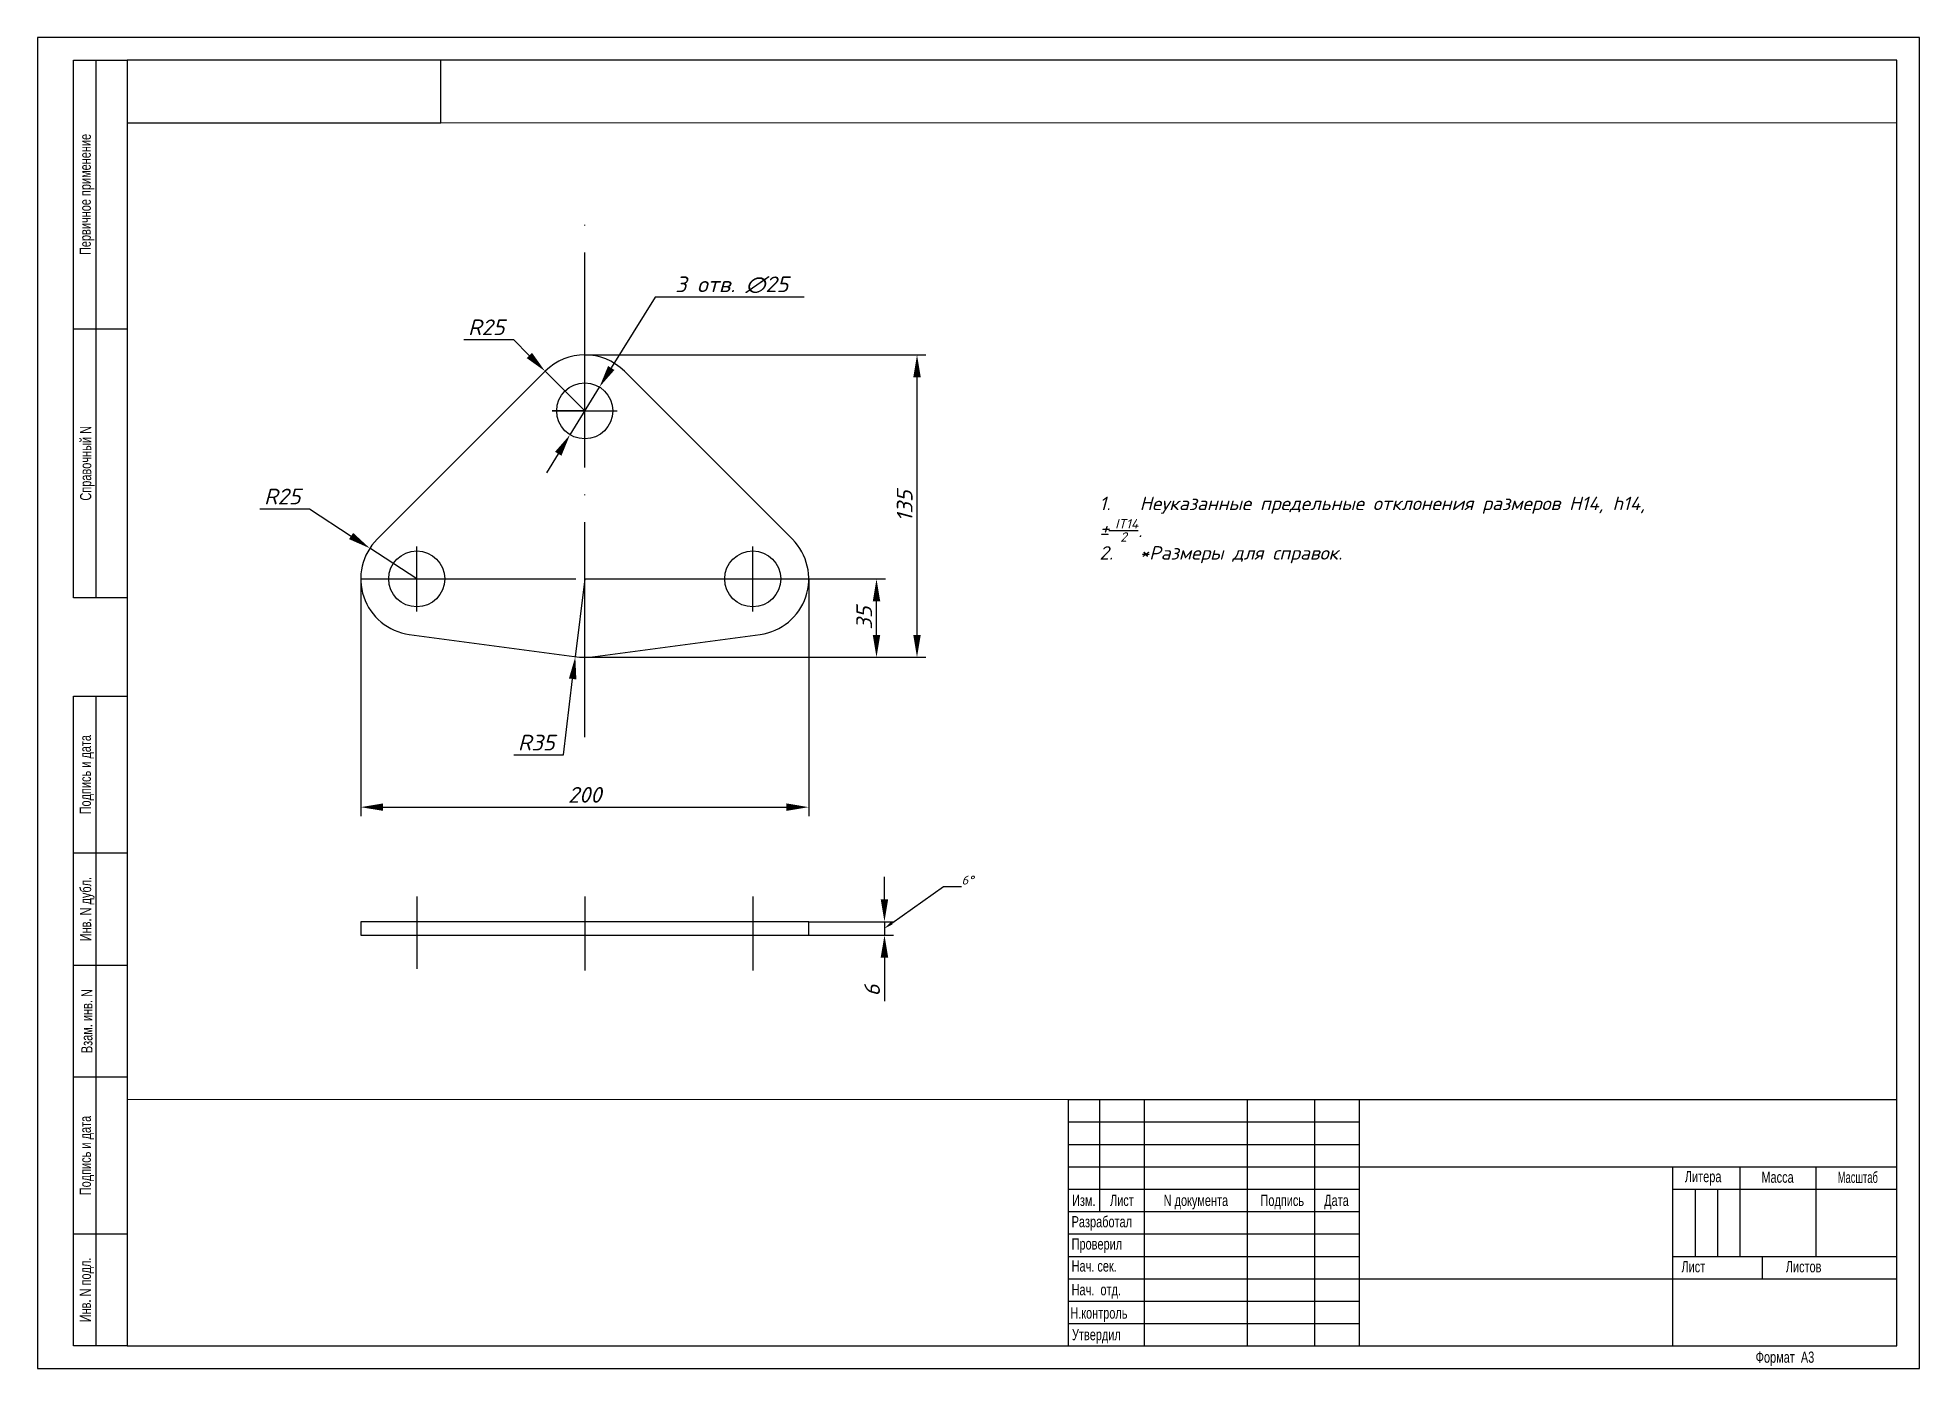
# Paper-space layout 'А3_лист1' of a CAD drawing. Header units: millimetres. Extents: x 0 to 420, y 0 to 297.
# The model-space entities are those that its viewports show. They can reach past a viewport. Long polylines and large blocks are cut down to what shows.
import ezdxf
from ezdxf import colors
from ezdxf.entities.mleader import LeaderData, LeaderLine
from ezdxf.enums import TextEntityAlignment as Align
from ezdxf.math import Vec2, Vec3

# ---------------------------------------------------------------- set-up
doc = ezdxf.new("R2010")
doc.units = ezdxf.units.MM
doc.linetypes.add('ACAD_ISO04W100', pattern=[30, 24, -3, 0, -3])
doc.layers.add('Видовой', color=5, linetype='Continuous', plot=False)
for name, color, linetype in [('Контур', 4, 'Continuous'), ('Надписи-текст', 1, 'Continuous'), ('Оси', 2, 'ACAD_ISO04W100'), ('Размеры', 3, 'Continuous'), ('рамка', 6, 'Continuous')]:
    doc.layers.add(name, color=color, linetype=linetype)
doc.styles.add('my_style', font='romanc.shx', dxfattribs={"oblique": 15})
doc.styles.add('my_style_annot', font='romanc.shx', dxfattribs={"oblique": 15})
doc.styles.get("Standard").update_dxf_attribs({"font": 'arial.ttf'})
doc.dimstyles.new('my_size_style_annot', dxfattribs={"dimtxt": 3.5, "dimasz": 5, "dimexe": 2, "dimexo": 0, "dimgap": 1, "dimtad": 1, "dimtoh": 1, "dimtxsty": 'my_style', "dimcen": 0, "dimadec": 0, "dimazin": 2, "dimtfac": 1, "dimtmove": 0, "dimatfit": 3, "dimfxl": 1, "dimtfillclr": 256, "dimarcsym": 2})

# ---------------------------------------------------------------- blocks, each defined once
blk = doc.blocks.new('*D0')
at = {"layer": 'Defpoints', "color": 0, "transparency": 16777216}
for p in [(999.13, 1291.35), (1199.13, 1291.35), (1199.13, 1189.46)]:
    blk.add_point(p, dxfattribs=at)
at = {"layer": 'Размеры', "color": 0, "lineweight": -2, "transparency": 16777216}
for p, q in [((999.13, 1291.35), (999.13, 1185.46)), ((1199.13, 1291.35), (1199.13, 1185.46))]:
    blk.add_line(p, q, dxfattribs=at)
at = {"layer": 'Размеры', "color": 0, "linetype": 'Continuous', "lineweight": -2, "transparency": 16777216}
blk.add_line((1009.13, 1189.46), (1189.13, 1189.46), dxfattribs=at)
at = {"layer": 'Размеры', "color": 0, "transparency": 16777216}
for points in [[(1009.13, 1191.13), (1009.13, 1187.8), (999.13, 1189.46)], [(1189.13, 1191.13), (1189.13, 1187.8), (1199.13, 1189.46)]]:
    blk.add_solid(points, dxfattribs=at)
at = {"layer": 'Размеры', "color": 0, "transparency": 16777216, "insert": (1099.13, 1194.96), "char_height": 7, "attachment_point": 5, "style": 'my_style'}
blk.add_mtext('200', dxfattribs=at)
blk = doc.blocks.new('*D1')
at = {"layer": 'Defpoints', "color": 0, "transparency": 16777216}
for p in [(1099.13, 1391.35), (1247.45, 1391.35), (1099.13, 1256.35)]:
    blk.add_point(p, dxfattribs=at)
at = {"layer": 'Размеры', "color": 0, "lineweight": -2, "transparency": 16777216}
for p, q in [((1099.13, 1391.35), (1251.45, 1391.35)), ((1099.13, 1256.35), (1251.45, 1256.35))]:
    blk.add_line(p, q, dxfattribs=at)
at = {"layer": 'Размеры', "color": 0, "linetype": 'Continuous', "lineweight": -2, "transparency": 16777216}
blk.add_line((1247.45, 1266.35), (1247.45, 1381.35), dxfattribs=at)
at = {"layer": 'Размеры', "color": 0, "transparency": 16777216}
for points in [[(1245.78, 1381.35), (1249.12, 1381.35), (1247.45, 1391.35)], [(1245.78, 1266.35), (1249.12, 1266.35), (1247.45, 1256.35)]]:
    blk.add_solid(points, dxfattribs=at)
at = {"layer": 'Размеры', "color": 0, "transparency": 16777216, "insert": (1241.95, 1323.85), "char_height": 7, "attachment_point": 5, "rotation": 90, "style": 'my_style'}
blk.add_mtext('135', dxfattribs=at)
blk = doc.blocks.new('*D2')
at = {"layer": 'Defpoints', "color": 0, "transparency": 16777216}
for p in [(1099.13, 1291.35), (1229.37, 1291.35), (1099.13, 1256.35)]:
    blk.add_point(p, dxfattribs=at)
at = {"layer": 'Размеры', "color": 0, "lineweight": -2, "transparency": 16777216}
for p, q in [((1099.13, 1291.35), (1233.37, 1291.35)), ((1099.13, 1256.35), (1233.37, 1256.35))]:
    blk.add_line(p, q, dxfattribs=at)
at = {"layer": 'Размеры', "color": 0, "linetype": 'Continuous', "lineweight": -2, "transparency": 16777216}
blk.add_line((1229.37, 1266.35), (1229.37, 1281.35), dxfattribs=at)
at = {"layer": 'Размеры', "color": 0, "transparency": 16777216}
for points in [[(1227.71, 1281.35), (1231.04, 1281.35), (1229.37, 1291.35)], [(1227.71, 1266.35), (1231.04, 1266.35), (1229.37, 1256.35)]]:
    blk.add_solid(points, dxfattribs=at)
at = {"layer": 'Размеры', "color": 0, "transparency": 16777216, "insert": (1223.87, 1273.85), "char_height": 7, "attachment_point": 5, "rotation": 90, "style": 'my_style'}
blk.add_mtext('35', dxfattribs=at)
blk = doc.blocks.new('*D3')
at = {"layer": 'Defpoints', "color": 0, "transparency": 16777216}
for p in [(1199.13, 1138.34), (1199.13, 1132.34), (1232.92, 1132.34)]:
    blk.add_point(p, dxfattribs=at)
at = {"layer": 'Размеры', "color": 0, "linetype": 'Continuous', "lineweight": -2, "transparency": 16777216}
for p, q in [((1232.92, 1148.34), (1232.92, 1158.34)), ((1232.92, 1138.34), (1232.92, 1132.34)), ((1232.92, 1122.34), (1232.92, 1102.93))]:
    blk.add_line(p, q, dxfattribs=at)
at = {"layer": 'Размеры', "color": 0, "lineweight": -2, "transparency": 16777216}
for p, q in [((1199.13, 1138.34), (1236.92, 1138.34)), ((1199.13, 1132.34), (1236.92, 1132.34))]:
    blk.add_line(p, q, dxfattribs=at)
at = {"layer": 'Размеры', "color": 0, "transparency": 16777216}
for points in [[(1231.25, 1148.34), (1234.58, 1148.34), (1232.92, 1138.34)], [(1231.25, 1122.34), (1234.58, 1122.34), (1232.92, 1132.34)]]:
    blk.add_solid(points, dxfattribs=at)
at = {"layer": 'Размеры', "color": 0, "transparency": 16777216, "insert": (1227.42, 1107.63), "char_height": 7, "attachment_point": 5, "rotation": 90, "style": 'my_style'}
blk.add_mtext('6', dxfattribs=at)
blk = doc.blocks.new('*D4')
at = {"layer": 'Defpoints', "color": 0, "transparency": 16777216}
for p in [(1003.2, 1305.02), (1024.13, 1291.35)]:
    blk.add_point(p, dxfattribs=at)
at = {"layer": 'Размеры', "color": 0, "linetype": 'Continuous', "lineweight": -2, "transparency": 16777216}
for p, q in [((954.04, 1322.63), (976.25, 1322.63)), ((976.25, 1322.63), (994.83, 1310.49)), ((1024.13, 1291.35), (1003.2, 1305.02))]:
    blk.add_line(p, q, dxfattribs=at)
at = {"layer": 'Размеры', "color": 0, "transparency": 16777216}
blk.add_solid([(995.74, 1311.89), (993.92, 1309.1), (1003.2, 1305.02)], dxfattribs=at)
at = {"layer": 'Размеры', "color": 0, "transparency": 16777216, "insert": (964.14, 1328.13), "char_height": 7, "attachment_point": 5, "style": 'my_style'}
blk.add_mtext('R25', dxfattribs=at)
blk = doc.blocks.new('*D5')
at = {"layer": 'Defpoints', "color": 0, "transparency": 16777216}
for p in [(1081.45, 1384.03), (1099.13, 1366.35)]:
    blk.add_point(p, dxfattribs=at)
at = {"layer": 'Размеры', "color": 0, "linetype": 'Continuous', "lineweight": -2, "transparency": 16777216}
for p, q in [((1045.1, 1398.17), (1067.31, 1398.17)), ((1067.31, 1398.17), (1074.38, 1391.1)), ((1099.13, 1366.35), (1081.45, 1384.03))]:
    blk.add_line(p, q, dxfattribs=at)
at = {"layer": 'Размеры', "color": 0, "transparency": 16777216}
blk.add_solid([(1075.56, 1392.28), (1073.2, 1389.92), (1081.45, 1384.03)], dxfattribs=at)
at = {"layer": 'Размеры', "color": 0, "transparency": 16777216, "insert": (1055.2, 1403.67), "char_height": 7, "attachment_point": 5, "style": 'my_style'}
blk.add_mtext('R25', dxfattribs=at)
blk = doc.blocks.new('*D6')
at = {"layer": 'Defpoints', "color": 0, "transparency": 16777216}
for p in [(1099.13, 1291.35), (1094.92, 1256.6)]:
    blk.add_point(p, dxfattribs=at)
at = {"layer": 'Размеры', "color": 0, "linetype": 'Continuous', "lineweight": -2, "transparency": 16777216}
for p, q in [((1099.13, 1291.35), (1094.92, 1256.6)), ((1089.62, 1212.78), (1093.72, 1246.68)), ((1067.41, 1212.78), (1089.62, 1212.78))]:
    blk.add_line(p, q, dxfattribs=at)
at = {"layer": 'Размеры', "color": 0, "transparency": 16777216}
blk.add_solid([(1092.07, 1246.88), (1095.38, 1246.48), (1094.92, 1256.6)], dxfattribs=at)
at = {"layer": 'Размеры', "color": 0, "transparency": 16777216, "insert": (1077.52, 1218.28), "char_height": 7, "attachment_point": 5, "style": 'my_style'}
blk.add_mtext('R35', dxfattribs=at)
blk = doc.blocks.new('*D7')
at = {"layer": 'Defpoints', "color": 0, "transparency": 16777216}
for p in [(1105.7, 1376.98), (1092.56, 1355.72)]:
    blk.add_point(p, dxfattribs=at)
at = {"layer": 'Размеры', "color": 0, "linetype": 'Continuous', "lineweight": -2, "transparency": 16777216}
for p, q in [((1130.51, 1417.12), (1110.96, 1385.49)), ((1197.03, 1417.12), (1130.51, 1417.12)), ((1092.56, 1355.72), (1105.7, 1376.98)), ((1087.3, 1347.21), (1082.04, 1338.7))]:
    blk.add_line(p, q, dxfattribs=at)
at = {"layer": 'Размеры', "color": 0, "transparency": 16777216}
for points in [[(1109.54, 1386.37), (1112.38, 1384.61), (1105.7, 1376.98)], [(1085.88, 1348.09), (1088.72, 1346.33), (1092.56, 1355.72)]]:
    blk.add_solid(points, dxfattribs=at)
at = {"layer": 'Размеры', "color": 0, "transparency": 16777216, "insert": (1164.77, 1422.62), "char_height": 7, "attachment_point": 5, "style": 'my_style'}
blk.add_mtext('3 отв. ∅25', dxfattribs=at)

msp = doc.modelspace()

# ---------------------------------------------------------------- linework, layer by layer
at = {"layer": 'Контур'}
for p, q in [((1081.451, 1384.028), (1006.451, 1309.028)), ((1191.806, 1309.028), (1116.806, 1384.028)), ((1020.795, 1266.573), (1094.462, 1256.663)), ((1103.795, 1256.663), (1177.462, 1266.573))]:
    msp.add_line(p, q, dxfattribs=at)
msp.add_lwpolyline([(999.128, 1132.335), (1199.128, 1132.335), (1199.128, 1138.335), (999.128, 1138.335)], close=True, dxfattribs=at)
for centre in [(1099.128, 1366.35), (1024.128, 1291.35), (1174.128, 1291.35)]:
    msp.add_circle(centre, 12.5, dxfattribs=at)
for centre, radius, start, end in [((1099.128, 1366.35), 25, 45, 135), ((1024.128, 1291.35), 25, 135, 262.337744), ((1174.128, 1291.35), 25, 277.662256, 45), ((1099.128, 1291.35), 35, 262.337744, 277.662256)]:
    msp.add_arc(centre, radius, start, end, dxfattribs=at)
at = {"layer": 'Оси'}
for p, q in [((1099.128, 1220.666), (1099.128, 1449.475)), ((1099.128, 1366.35), (1084.628, 1366.35)), ((1084.628, 1366.35), (1113.628, 1366.35)), ((1024.128, 1276.85), (1024.128, 1305.85)), ((1174.128, 1276.85), (1174.128, 1305.85)), ((999.128, 1291.35), (1199.128, 1291.35)), ((1024.128, 1149.585), (1024.128, 1117.305)), ((1099.128, 1149.585), (1099.128, 1116.518)), ((1174.128, 1149.585), (1174.128, 1116.518))]:
    msp.add_line(p, q, dxfattribs=at)

# ---------------------------------------------------------------- texts
at = {"layer": 'Надписи-текст', "insert": (1322.835, 1328.04), "char_height": 6, "width": 445.43227, "attachment_point": 1, "style": 'my_style_annot'}
msp.add_mtext('\\A1;\\pxi-3,l4,t4;1.^IНеуказанные предельные отклонения размеров H14, h14,\\P%%P{\\H0.7x;\\S IT14/2;}.\\P2.^I*Размеры для справок.', dxfattribs=at)

# ---------------------------------------------------------------- dimensions: what is measured, and where the dimension line sits
at = {"layer": 'Размеры'}
dim = msp.add_diameter_dim_2p(p1=(1092.557, 1355.717), p2=(1105.7, 1376.983), text='3 отв. <>', dimstyle='my_size_style_annot', dxfattribs=at)
dim.commit()
dim.dimension.update_dxf_attribs({"geometry": '*D7', "text_midpoint": (1164.768, 1417.124), "dimtype": 163})
dim = msp.add_radius_dim(center=(1099.128, 1366.35), mpoint=(1081.451, 1384.028), dimstyle='my_size_style_annot', dxfattribs=at)
dim.commit()
dim.dimension.update_dxf_attribs({"geometry": '*D5', "text_midpoint": (1055.204, 1398.17)})
for base, p2, picture, middle in [((1247.45, 1391.35), (1099.128, 1391.35), '*D1', (1241.95, 1323.85)), ((1229.374, 1291.35), (1099.128, 1291.35), '*D2', (1223.874, 1273.85))]:
    dim = msp.add_linear_dim(base=base, p1=(1099.128, 1256.35), p2=p2, angle=90, dimstyle='my_size_style_annot', dxfattribs=at)
    dim.commit()
    dim.dimension.update_dxf_attribs({"geometry": picture, "text_midpoint": middle})
for center, mpoint, picture, middle in [((1024.128, 1291.35), (1003.199, 1305.023), '*D4', (964.142, 1322.633)), ((1099.128, 1291.35), (1094.925, 1256.603), '*D6', (1077.519, 1212.782))]:
    dim = msp.add_radius_dim(center=center, mpoint=mpoint, dimstyle='my_size_style_annot', dxfattribs=at)
    dim.commit()
    dim.dimension.update_dxf_attribs({"geometry": picture, "text_midpoint": middle, "dimtype": 164})
dim = msp.add_linear_dim(base=(1199.128, 1189.462), p1=(999.128, 1291.35), p2=(1199.128, 1291.35), dimstyle='my_size_style_annot', dxfattribs=at)
dim.commit()
dim.dimension.update_dxf_attribs({"geometry": '*D0', "text_midpoint": (1099.128, 1194.962)})
dim = msp.add_linear_dim(base=(1232.916, 1132.335), p1=(1199.128, 1138.335), p2=(1199.128, 1132.335), angle=90, dimstyle='my_size_style_annot', override={"dimtih": 1, "dimtoh": 0}, dxfattribs=at)
dim.commit()
dim.dimension.update_dxf_attribs({"geometry": '*D3', "text_midpoint": (1227.416, 1107.633)})

# ---------------------------------------------------------------- leaders
ml = msp.add_multileader_mtext('Standard', dxfattribs=at)
ml.set_content('6%%D', color=256, style='my_style')
ml.set_leader_properties()
ml.build(insert=Vec2(0, 0))
ml.multileader.update_dxf_attribs({"text_left_attachment_type": 6, "text_right_attachment_type": 0, "text_bottom_attachment_type": 10})
ctx = ml.context
ctx.base_point, ctx.landing_gap_size, ctx.plane_origin = Vec3(1267.328, 1154.096), 0, Vec3(1267.688, 1154.424)
ctx.left_attachment, ctx.right_attachment, ctx.top_attachment = 6, 0, 10
notes = []
notes.append((ctx, [(0, (1, 1, 0), (1259.328, 1154.096), (1, 0), 8, [(0, [(1232.916, 1135.335)], 0, [])])]))
ctx.mtext.insert, ctx.mtext.line_spacing_factor = Vec3(1267.328, 1158.896), 2
for ctx, leaders in notes:
    for number, flags, end, landing, length, lines in leaders:
        leader = LeaderData()
        leader.index, (leader.has_last_leader_line, leader.has_dogleg_vector, leader.attachment_direction) = number, flags
        leader.last_leader_point, leader.dogleg_vector, leader.dogleg_length = Vec3(end), Vec3(landing), length
        for number, points, colour, breaks in lines:
            line = LeaderLine()
            line.index, line.vertices, line.color, line.breaks = number, Vec3.list(points), colors.encode_raw_color(colour), breaks
            leader.lines.append(line)
        ctx.leaders.append(leader)

psp = doc.layouts.new('А3_лист1')

# ---------------------------------------------------------------- linework, layer by layer
at = {"layer": 'рамка', "color": 4, "linetype": 'Continuous'}
for p, q in [((420, 297), (0, 297)), ((0, 297), (0, 0)), ((420, 0), (420, 297)), ((0, 0), (420, 0))]:
    psp.add_line(p, q, dxfattribs=at)
at = {"layer": 'рамка', "color": 5, "linetype": 'Continuous'}
for p, q in [((8, 172), (8, 292)), ((8, 292), (20, 292)), ((13, 292), (13, 172)), ((415, 292), (20, 292)), ((20, 292), (20, 5)), ((90, 278), (90, 292)), ((415, 5), (415, 292)), ((20, 278), (90, 278)), ((8, 232), (20, 232)), ((20, 172), (8, 172)), ((8, 5), (8, 150)), ((8, 150), (20, 150)), ((13, 150), (13, 5)), ((20, 115), (8, 115)), ((8, 90), (20, 90)), ((20, 65), (8, 65)), ((230, 60), (415, 60)), ((230, 60), (230, 5)), ((237, 60), (237, 35)), ((247, 60), (247, 5)), ((270, 60), (270, 5)), ((285, 60), (285, 5)), ((295, 60), (295, 5)), ((295, 45), (415, 45)), ((365, 5), (365, 45)), ((365, 4.92), (365, 44.92)), ((380, 25), (380, 44.92)), ((397, 25), (397, 44.92)), ((230, 40), (295, 40)), ((365, 40), (415, 40)), ((230, 35), (295, 35)), ((8, 30), (20, 30)), ((365, 25), (415, 25)), ((385, 20), (385, 25)), ((295, 20), (415, 20)), ((20, 5), (8, 5)), ((20, 5), (415, 5))]:
    psp.add_line(p, q, dxfattribs=at)
at = {"layer": 'рамка', "color": 3, "linetype": 'Continuous'}
for p, q in [((230, 55), (295, 55)), ((230, 50), (295, 50)), ((230, 45), (295, 45)), ((370, 25), (370, 39.92)), ((375, 25), (375, 39.92)), ((230, 30), (295, 30)), ((230, 25), (295, 25)), ((230, 20), (295, 20)), ((230, 15), (295, 15)), ((230, 10), (295, 10))]:
    psp.add_line(p, q, dxfattribs=at)

# ---------------------------------------------------------------- texts
at = {"layer": 'рамка', "color": 3, "linetype": 'Continuous', "width": 0.7}
for s, p in [('Первичное применение', (11, 262)), ('Справочный N', (11, 202)), ('Подпись и дата', (11, 132.5)), ('Инв. N дубл.', (11, 102.5)), ('Взам. инв. N', (11, 77.5)), ('Подпись и дата', (11, 47.5)), ('Инв. N подл.', (11, 17.5))]:
    psp.add_text(s, height=2.5, rotation=90, dxfattribs=at).set_placement(p, align=Align.MIDDLE)
at = {"layer": 'рамка', "color": 3, "linetype": 'Continuous'}
for s, width, p in [('Литера', 0.7, (367.66, 41.56)), ('Масса', 0.7, (384.75, 41.42)), ('Масштаб', 0.6, (401.78, 41.39)), ('Разработал', 0.7, (230.78, 31.48)), ('Проверил', 0.7, (230.78, 26.52)), ('Нач. сек.', 0.7, (230.78, 21.6)), ('Лист', 0.7, (366.89, 21.44)), ('Листов', 0.7, (390.18, 21.44)), ('Нач.  отд.', 0.7, (230.78, 16.3)), ('Н.контроль', 0.7, (230.49, 11.09)), ('Утвердил', 0.7, (230.86, 6.28))]:
    psp.add_text(s, height=2.5, dxfattribs=dict(at, width=width)).set_placement(p)
at = {"layer": 'рамка', "color": 3, "linetype": 'Continuous', "width": 0.7}
for s, p in [('Изм.', (233.5, 37.49)), ('Лист', (242.01, 37.49)), ('N документа', (258.52, 37.49)), ('Подпись', (277.8, 37.49)), ('Дата', (289.9, 37.49)), ('Формат  A3', (390, 2.5))]:
    psp.add_text(s, height=2.5, dxfattribs=at).set_placement(p, align=Align.MIDDLE_CENTER)

# ---------------------------------------------------------------- viewports
at = {"layer": 'Видовой'}
psp.add_viewport(center=(217.5, 169), size=(395, 218), view_center_point=(1289.901, 1276.953), view_height=436, dxfattribs=at)

doc.saveas('drawing.dxf')
